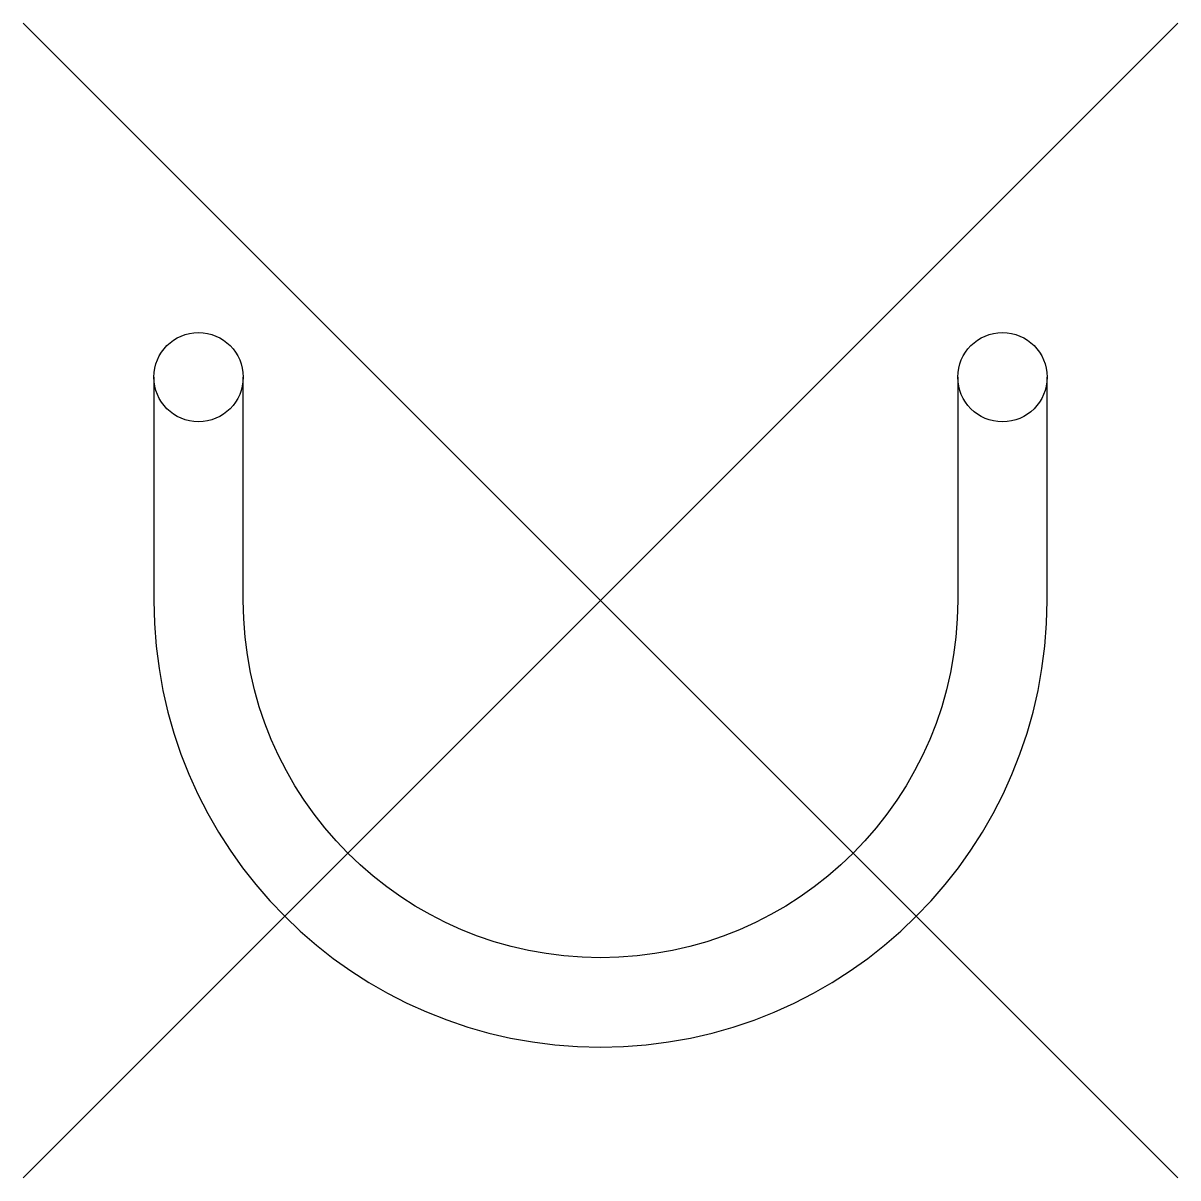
# Model space of a CAD drawing. Header units: metres. Extents: x -3.23 to 3.23, y -3.23 to 3.23.
import ezdxf

# ---------------------------------------------------------------- set-up
doc = ezdxf.new("R2010")
doc.units = ezdxf.units.M
doc.header["$MEASUREMENT"] = 0

msp = doc.modelspace()

# ---------------------------------------------------------------- linework, layer by layer
at = {"color": 0}
for p, q in [((-3.2322, -3.2322), (3.2322, 3.2322)), ((3.2322, -3.2322), (-3.2322, 3.2322))]:
    msp.add_line(p, q, dxfattribs=at)
at = {"flags": 128}
for points in [[(-2.5, 1.2501), (-2.5, 0.0001, 1), (2.5, -0.0001), (2.5, 1.2499)], [(2, 1.25), (2, -0.0001, -1), (-2, 0.0001), (-2, 1.2501)]]:
    msp.add_lwpolyline(points, format="xyb", dxfattribs=at)
for centre in [(-2.25, 1.2501), (2.25, 1.2499)]:
    msp.add_circle(centre, 0.25)

doc.saveas('drawing.dxf')
